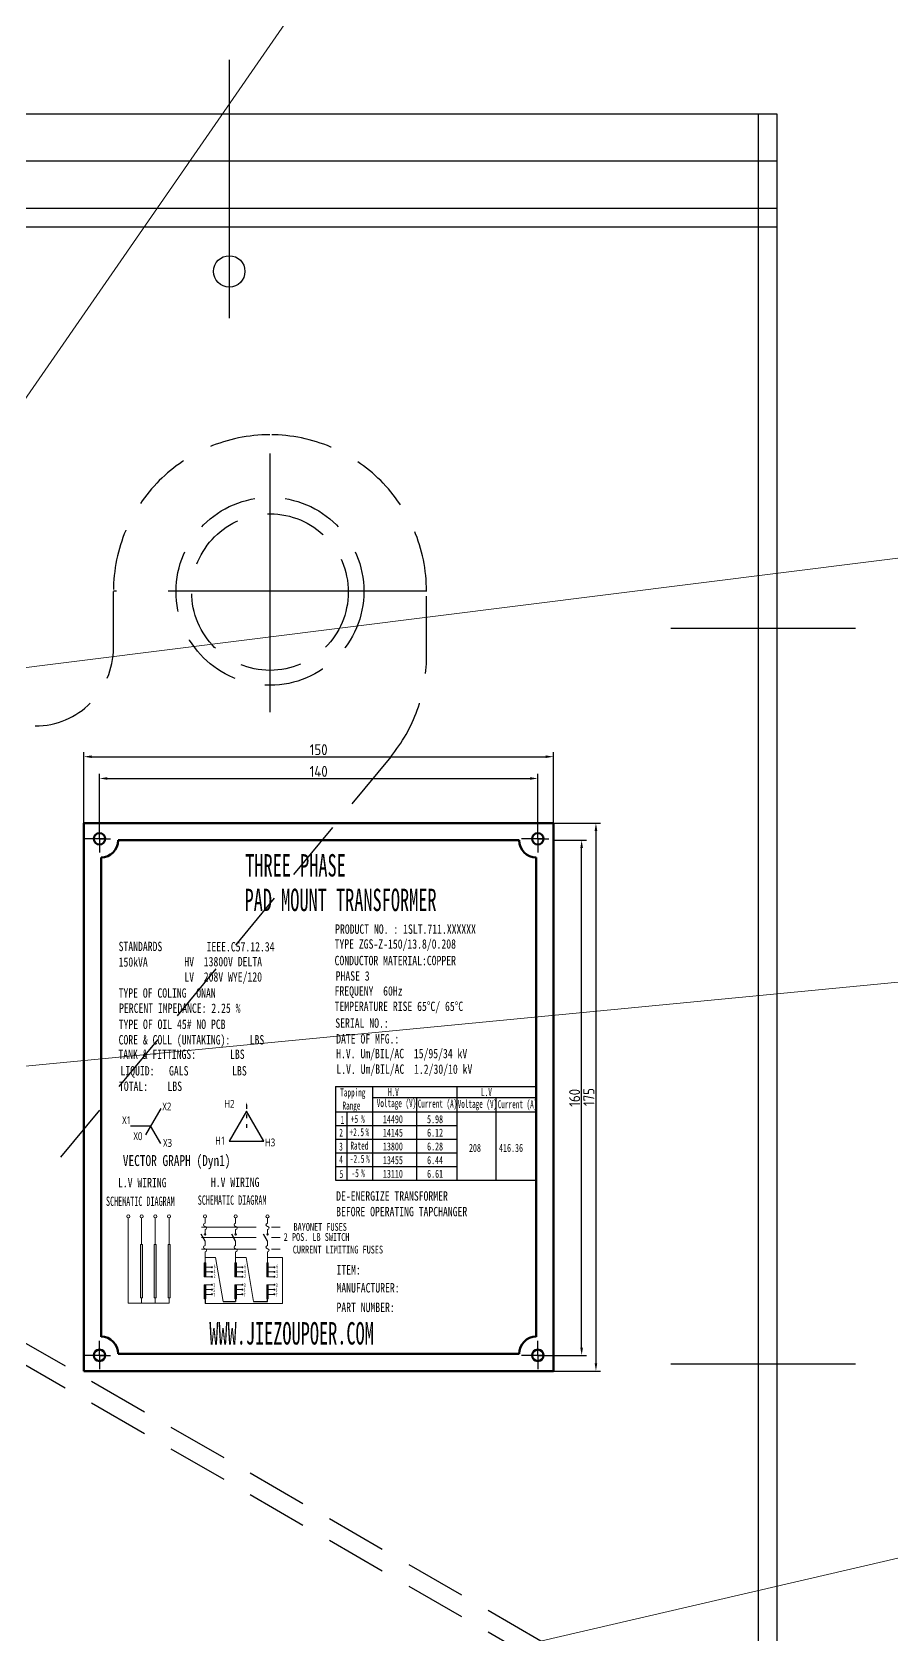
# Model space of a CAD drawing. Header units: millimetres. Extents: x 70841 to 133731, y -170061 to -164340.
# Drawn here: x 82175 to 82450, y -166062 to -165551 of the extents above; entities that cross this region are included whole.
import ezdxf
from ezdxf.enums import TextEntityAlignment as Align

# ---------------------------------------------------------------- set-up
doc = ezdxf.new("R2010")
doc.units = ezdxf.units.MM
doc.header["$LTSCALE"] = 13
for name, pattern in [('2 虚线', [5.75, 4.5, -1.25]), ('ACAD_ISO03W100', [1.18, 0.47, -0.71]), ('ACAD_ISO04W100', [30, 24, -3, 0, -3]), ('CENTERX2', [101.6, 63.5, -12.7, 12.7, -12.7]), ('DASHED', [0.75, 0.5, -0.25]), ('HIDDEN', [9.525, 6.35, -3.175])]:
    doc.linetypes.add(name, pattern=pattern)
for name, color, linetype in [('1', 4, 'Continuous'), ('2', 3, 'Continuous'), ('4', 2, 'HIDDEN'), ('4虚线层', 6, 'DASHED'), ('HYJ1', 6, 'ACAD_ISO04W100'), ('HYJ3', 4, 'Continuous'), ('粗实线', 4, 'Continuous')]:
    doc.layers.add(name, color=color, linetype=linetype)
for name, color, linetype, lineweight in [('2-0.13', 3, 'Continuous', 13), ('标注、文本', 3, 'Continuous', 25), ('铁心', 3, 'Continuous', 0)]:
    doc.layers.add(name, color=color, linetype=linetype, lineweight=lineweight)
doc.styles.add('11', font='')
doc.styles.get("Standard").update_dxf_attribs({"font": 'gbenor.shx', "bigfont": 'gbcbig.shx'})
doc.styles.add('宋体', font='', dxfattribs={"width": 0.6})
doc.styles.get('11').set_extended_font_data('FangSong_GB2312')
doc.styles.get('宋体').set_extended_font_data('Microsoft YaHei')
doc.dimstyles.new('1$0', dxfattribs={"dimtxt": 3.5, "dimasz": 2.5, "dimexe": 1.5, "dimexo": 0, "dimgap": 0.5, "dimtad": 1, "dimtoh": 1, "dimdec": 1, "dimtxsty": 'Standard', "dimcen": 2.5, "dimclrd": 3, "dimclre": 3, "dimclrt": 3, "dimadec": 1, "dimazin": 0, "dimtfac": 1, "dimtdec": 1, "dimtmove": 0, "dimatfit": 2, "dimfxl": 1.5, "dimarcsym": 0})

# ---------------------------------------------------------------- blocks, each defined once
blk = doc.blocks.new('*D1673')
at = {"layer": '2', "color": 3, "lineweight": -2, "transparency": 16777216}
for p, q in [((83239.57, -167773.97), (83250.21, -167773.97)), ((83248.71, -167935.98), (83248.71, -167776.47)), ((83237.87, -167938.48), (83250.21, -167938.48))]:
    blk.add_line(p, q, dxfattribs=at)
at = {"layer": '2', "color": 3, "transparency": 16777216}
for points in [[(83248.29, -167776.47), (83249.13, -167776.47), (83248.71, -167773.97)], [(83248.29, -167935.98), (83249.13, -167935.98), (83248.71, -167938.48)]]:
    blk.add_solid(points, dxfattribs=at)
at = {"layer": 'Defpoints', "color": 0, "transparency": 16777216}
for p in [(83239.57, -167773.97), (83248.71, -167773.97), (83237.87, -167938.48)]:
    blk.add_point(p, dxfattribs=at)
at = {"layer": '2', "color": 3, "transparency": 16777216, "insert": (83246.46, -167856.22), "char_height": 3.5, "attachment_point": 5, "rotation": 90}
blk.add_mtext('160', dxfattribs=at)
blk = doc.blocks.new('*D1674')
at = {"layer": '2', "color": 3, "lineweight": -2, "transparency": 16777216}
for p, q in [((83239.7, -167768.48), (83254.77, -167768.48)), ((83253.27, -167770.98), (83253.27, -167940.98)), ((83239.7, -167943.48), (83254.77, -167943.48))]:
    blk.add_line(p, q, dxfattribs=at)
at = {"layer": '2', "color": 3, "transparency": 16777216}
for points in [[(83252.86, -167770.98), (83253.69, -167770.98), (83253.27, -167768.48)], [(83252.86, -167940.98), (83253.69, -167940.98), (83253.27, -167943.48)]]:
    blk.add_solid(points, dxfattribs=at)
at = {"layer": 'Defpoints', "color": 0, "transparency": 16777216}
for p in [(83239.7, -167768.48), (83239.7, -167943.48), (83253.27, -167943.48)]:
    blk.add_point(p, dxfattribs=at)
at = {"layer": '2', "color": 3, "transparency": 16777216, "insert": (83251.02, -167855.98), "char_height": 3.5, "attachment_point": 5, "rotation": 90}
blk.add_mtext('175', dxfattribs=at)
blk = doc.blocks.new('*D1675')
at = {"layer": '2', "color": 3, "lineweight": -2, "transparency": 16777216}
for p, q in [((83094.7, -167768.84), (83094.7, -167752.73)), ((83097.2, -167754.23), (83232.2, -167754.23)), ((83234.7, -167768.84), (83234.7, -167752.73))]:
    blk.add_line(p, q, dxfattribs=at)
at = {"layer": '2', "color": 3, "transparency": 16777216}
for points in [[(83097.2, -167753.82), (83097.2, -167754.65), (83094.7, -167754.23)], [(83232.2, -167753.82), (83232.2, -167754.65), (83234.7, -167754.23)]]:
    blk.add_solid(points, dxfattribs=at)
at = {"layer": 'Defpoints', "color": 0, "transparency": 16777216}
for p in [(83234.7, -167754.23), (83094.7, -167768.84), (83234.7, -167768.84)]:
    blk.add_point(p, dxfattribs=at)
at = {"layer": '2', "color": 3, "transparency": 16777216, "insert": (83164.7, -167751.98), "char_height": 3.5, "attachment_point": 5}
blk.add_mtext('140', dxfattribs=at)
blk = doc.blocks.new('*D1676')
at = {"layer": '2', "color": 3, "lineweight": -2, "transparency": 16777216}
for p, q in [((83089.7, -167768.48), (83089.7, -167745.78)), ((83239.7, -167768.48), (83239.7, -167745.78)), ((83092.2, -167747.28), (83237.2, -167747.28))]:
    blk.add_line(p, q, dxfattribs=at)
at = {"layer": '2', "color": 3, "transparency": 16777216}
for points in [[(83092.2, -167746.86), (83092.2, -167747.69), (83089.7, -167747.28)], [(83237.2, -167746.86), (83237.2, -167747.69), (83239.7, -167747.28)]]:
    blk.add_solid(points, dxfattribs=at)
at = {"layer": 'Defpoints', "color": 0, "transparency": 16777216}
for p in [(83239.7, -167747.28), (83089.7, -167768.48), (83239.7, -167768.48)]:
    blk.add_point(p, dxfattribs=at)
at = {"layer": '2', "color": 3, "transparency": 16777216, "insert": (83164.7, -167745.03), "char_height": 3.5, "attachment_point": 5}
blk.add_mtext('150', dxfattribs=at)
blk = doc.blocks.new('33252650')
at = {"layer": '铁心'}
h = blk.add_hatch(color=256, dxfattribs=at)
h.dxf.hatch_style = 1
h.paths.add_polyline_path([(83107.85, -167903.09), (83108.47, -167903.09), (83108.47, -167920.08), (83107.85, -167920.08)])
h = blk.add_hatch(color=256, dxfattribs=at)
h.dxf.hatch_style = 1
h.paths.add_polyline_path([(83112.21, -167903.09), (83112.84, -167903.09), (83112.84, -167920.08), (83112.21, -167920.08)])
h = blk.add_hatch(color=256, dxfattribs=at)
h.dxf.hatch_style = 1
h.paths.add_polyline_path([(83116.6, -167903.09), (83117.23, -167903.09), (83117.23, -167920.08), (83116.6, -167920.08)])
h = blk.add_hatch(color=256, dxfattribs=at)
h.dxf.hatch_style = 1
h.paths.add_polyline_path([(83128.65, -167908.95), (83128.18, -167908.95), (83128.65, -167913.42)])
h.paths.add_polyline_path([(83128.18, -167908.95), (83128.65, -167913.42), (83128.18, -167913.42)])
h = blk.add_hatch(color=256, dxfattribs=at)
h.dxf.hatch_style = 1
h.paths.add_polyline_path([(83128.54, -167908.95), (83128.3, -167908.95), (83128.54, -167913.42)])
h.paths.add_polyline_path([(83128.3, -167908.95), (83128.54, -167913.42), (83128.3, -167913.42)])
h = blk.add_hatch(color=256, dxfattribs=at)
h.dxf.hatch_style = 1
h.paths.add_polyline_path([(83138.41, -167908.95), (83137.94, -167908.95), (83138.41, -167913.42)])
h.paths.add_polyline_path([(83137.94, -167908.95), (83138.41, -167913.42), (83137.94, -167913.42)])
h = blk.add_hatch(color=256, dxfattribs=at)
h.dxf.hatch_style = 1
h.paths.add_polyline_path([(83138.29, -167908.95), (83138.06, -167908.95), (83138.29, -167913.42)])
h.paths.add_polyline_path([(83138.06, -167908.95), (83138.29, -167913.42), (83138.06, -167913.42)])
h = blk.add_hatch(color=256, dxfattribs=at)
h.dxf.hatch_style = 1
h.paths.add_polyline_path([(83148.61, -167908.95), (83148.14, -167908.95), (83148.61, -167913.42)])
h.paths.add_polyline_path([(83148.14, -167908.95), (83148.61, -167913.42), (83148.14, -167913.42)])
h = blk.add_hatch(color=256, dxfattribs=at)
h.dxf.hatch_style = 1
h.paths.add_polyline_path([(83148.49, -167908.95), (83148.26, -167908.95), (83148.49, -167913.42)])
h.paths.add_polyline_path([(83148.26, -167908.95), (83148.49, -167913.42), (83148.26, -167913.42)])
h = blk.add_hatch(color=256, dxfattribs=at)
h.dxf.hatch_style = 1
h.paths.add_polyline_path([(83128.65, -167915.91), (83128.18, -167915.91), (83128.65, -167920.37)])
h.paths.add_polyline_path([(83128.18, -167915.91), (83128.65, -167920.37), (83128.18, -167920.37)])
h = blk.add_hatch(color=256, dxfattribs=at)
h.dxf.hatch_style = 1
h.paths.add_polyline_path([(83128.54, -167915.91), (83128.3, -167915.91), (83128.54, -167920.37)])
h.paths.add_polyline_path([(83128.3, -167915.91), (83128.54, -167920.37), (83128.3, -167920.37)])
h = blk.add_hatch(color=256, dxfattribs=at)
h.dxf.hatch_style = 1
h.paths.add_polyline_path([(83138.41, -167915.91), (83137.94, -167915.91), (83138.41, -167920.37)])
h.paths.add_polyline_path([(83137.94, -167915.91), (83138.41, -167920.37), (83137.94, -167920.37)])
h = blk.add_hatch(color=256, dxfattribs=at)
h.dxf.hatch_style = 1
h.paths.add_polyline_path([(83138.29, -167915.91), (83138.06, -167915.91), (83138.29, -167920.37)])
h.paths.add_polyline_path([(83138.06, -167915.91), (83138.29, -167920.37), (83138.06, -167920.37)])
h = blk.add_hatch(color=256, dxfattribs=at)
h.dxf.hatch_style = 1
h.paths.add_polyline_path([(83148.61, -167915.91), (83148.14, -167915.91), (83148.61, -167920.37)])
h.paths.add_polyline_path([(83148.14, -167915.91), (83148.61, -167920.37), (83148.14, -167920.37)])
h = blk.add_hatch(color=256, dxfattribs=at)
h.dxf.hatch_style = 1
h.paths.add_polyline_path([(83148.49, -167915.91), (83148.26, -167915.91), (83148.49, -167920.37)])
h.paths.add_polyline_path([(83148.26, -167915.91), (83148.49, -167920.37), (83148.26, -167920.37)])
at = {"layer": '2'}
for points in [[(83141.65, -167857.7, 0, 0.385, 0), (83141.65, -167858.47, 0.385, 0.385, 0)], [(83114.25, -167859.65, 0, 0.385, 0), (83113.86, -167860.32, 0.385, 0.385, 0)], [(83141.65, -167860.44, 0, 0.385, 0), (83142.03, -167861.1, 0.385, 0.385, 0)], [(83104.62, -167865.22, 0, 0.385, 0), (83105.39, -167865.22, 0.385, 0.385, 0)], [(83114.25, -167870.78, 0, 0.385, 0), (83113.86, -167870.11, 0.385, 0.385, 0)], [(83136.09, -167870.07, 0, 0.385, 0), (83136.47, -167869.4, 0.385, 0.385, 0)]]:
    blk.add_lwpolyline(points, format="xyseb", dxfattribs=at)
for points in [[(83114.25, -167859.65), (83109.43, -167868)], [(83104.62, -167865.22), (83111.04, -167865.22)], [(83114.25, -167870.78), (83111.04, -167865.22)]]:
    blk.add_lwpolyline(points, dxfattribs=at)
blk.add_lwpolyline([(83141.65, -167860.44), (83136.09, -167870.07), (83147.21, -167870.07)], close=True, dxfattribs=at)
at = {"layer": '2', "linetype": 'ACAD_ISO03W100', "ltscale": 0.2}
blk.add_lwpolyline([(83141.65, -167858.47), (83141.65, -167866.86)], dxfattribs=at)
at = {"layer": '2', "linetype": 'Continuous'}
blk.add_lwpolyline([(83147.21, -167870.07), (83146.44, -167870.07)], dxfattribs=at)
at = {"layer": '2-0.13'}
for p, q in [((83210.51, -167856.17), (83223.13, -167856.17)), ((83103.9, -167894.6), (83103.9, -167921.78)), ((83103.9, -167921.78), (83116.91, -167921.78))]:
    blk.add_line(p, q, dxfattribs=at)
for centre, radius in [((83103.9, -167894.1), 0.499), ((83108.16, -167894.1), 0.499), ((83112.52, -167894.1), 0.499), ((83116.91, -167894.1), 0.499), ((83128.42, -167894.1), 0.499), ((83138.18, -167894.1), 0.499), ((83148.38, -167894.1), 0.499), ((83128.42, -167899.83), 0.249), ((83138.18, -167899.83), 0.249), ((83148.38, -167899.83), 0.249)]:
    blk.add_circle(centre, radius, dxfattribs=at)
for centre, start, end in [((83128.42, -167896.78), 90, 270), ((83128.42, -167897.78), 270, 90), ((83138.18, -167896.78), 90, 270), ((83138.18, -167897.78), 270, 90), ((83148.38, -167896.78), 90, 270), ((83148.38, -167897.78), 270, 90), ((83128.42, -167903.92), 90, 270), ((83128.42, -167904.92), 270, 90), ((83138.18, -167903.92), 90, 270), ((83138.18, -167904.92), 270, 90), ((83148.38, -167903.92), 90, 270), ((83148.38, -167904.92), 270, 90)]:
    blk.add_arc(centre, 0.499, start, end, dxfattribs=at)
at = {"layer": 'HYJ1', "color": 1, "linetype": 'CENTERX2'}
for p, q in [((83094.7, -167773.48), (83094.7, -167768.84)), ((83234.7, -167773.48), (83234.7, -167768.84)), ((83094.7, -167773.48), (83089.46, -167773.48)), ((83096.53, -167773.48), (83094.7, -167773.48)), ((83094.7, -167773.48), (83098.19, -167773.48)), ((83094.7, -167773.48), (83094.7, -167777.88)), ((83094.7, -167773.48), (83094.7, -167775.31)), ((83234.7, -167773.48), (83229.46, -167773.48)), ((83236.53, -167773.48), (83234.7, -167773.48)), ((83234.7, -167773.48), (83238.19, -167773.48)), ((83234.7, -167773.48), (83234.7, -167777.88)), ((83234.7, -167773.48), (83234.7, -167775.31)), ((83094.7, -167938.48), (83094.7, -167933.84)), ((83234.7, -167938.48), (83234.7, -167933.84)), ((83094.7, -167938.48), (83089.46, -167938.48)), ((83096.53, -167938.48), (83094.7, -167938.48)), ((83094.7, -167938.48), (83098.19, -167938.48)), ((83094.7, -167938.48), (83094.7, -167942.88)), ((83094.7, -167938.48), (83094.7, -167940.31)), ((83234.7, -167938.48), (83229.46, -167938.48)), ((83236.53, -167938.48), (83234.7, -167938.48)), ((83234.7, -167938.48), (83238.19, -167938.48)), ((83234.7, -167938.48), (83234.7, -167942.88)), ((83234.7, -167938.48), (83234.7, -167940.31))]:
    blk.add_line(p, q, dxfattribs=at)
at = {"layer": 'HYJ3', "linetype": 'ByBlock', "lineweight": 50}
for p, q in [((83239.7, -167768.48), (83089.7, -167768.48)), ((83089.7, -167768.48), (83089.7, -167943.48)), ((83239.7, -167943.48), (83239.7, -167768.48)), ((83228.72, -167773.97), (83100.68, -167773.97)), ((83095.19, -167779.46), (83095.19, -167932.51)), ((83234.21, -167932.51), (83234.21, -167779.46)), ((83100.68, -167937.99), (83228.72, -167937.99)), ((83239.7, -167943.48), (83089.7, -167943.48))]:
    blk.add_line(p, q, dxfattribs=at)
for centre in [(83094.7, -167773.48), (83234.7, -167773.48), (83094.7, -167938.48), (83234.7, -167938.48)]:
    blk.add_circle(centre, 1.83, dxfattribs=at)
for centre, start, end in [((83095.19, -167773.97), 270, 0), ((83234.21, -167773.97), 180, 270), ((83095.19, -167937.99), 0, 90), ((83234.21, -167937.99), 90, 180)]:
    blk.add_arc(centre, 5.49, start, end, dxfattribs=at)
at = {"layer": '标注、文本', "color": 0}
for p, q in [((83170.12, -167852.66), (83170.12, -167882.55)), ((83170.12, -167852.66), (83170.12, -167882.55)), ((83170.12, -167852.66), (83234.21, -167852.66)), ((83181.91, -167852.66), (83181.91, -167882.55)), ((83208.79, -167852.66), (83208.79, -167882.55)), ((83234.21, -167852.66), (83234.21, -167886.93)), ((83181.91, -167856.17), (83205.52, -167856.17)), ((83195.96, -167856.17), (83195.96, -167882.55)), ((83199.91, -167856.17), (83234.21, -167856.17)), ((83221.28, -167856.17), (83221.28, -167882.55)), ((83170.12, -167860.65), (83234.21, -167860.65)), ((83173.75, -167860.65), (83173.75, -167882.55)), ((83170.12, -167865.03), (83208.79, -167865.03)), ((83170.12, -167869.41), (83208.79, -167869.41)), ((83170.12, -167873.79), (83208.79, -167873.79)), ((83170.12, -167878.17), (83208.79, -167878.17)), ((83170.12, -167882.55), (83234.21, -167882.55))]:
    blk.add_line(p, q, dxfattribs=at)
at = {"layer": '标注、文本', "color": 2, "linetype": '2 虚线', "lineweight": 9, "ltscale": 0.3}
for p, q in [((83127.23, -167897.54), (83152.36, -167897.54)), ((83127.23, -167900.83), (83152.36, -167900.83)), ((83127.23, -167904.58), (83152.36, -167904.58))]:
    blk.add_line(p, q, dxfattribs=at)
at = {"layer": '标注、文本'}
for p, q in [((83128.42, -167902), (83127.16, -167899.72)), ((83138.18, -167902), (83136.92, -167899.72)), ((83148.38, -167902), (83147.12, -167899.72)), ((83128.42, -167920.37), (83128.42, -167921.91)), ((83134.18, -167921.24), (83138.18, -167921.24)), ((83138.18, -167920.39), (83138.18, -167921.24)), ((83143.94, -167921.24), (83148.38, -167921.24)), ((83148.38, -167921.24), (83148.38, -167920.37))]:
    blk.add_line(p, q, dxfattribs=at)
at = {"layer": '铁心'}
for p, q in [((83108.16, -167894.6), (83108.16, -167903.09)), ((83112.52, -167894.6), (83112.52, -167903.09)), ((83116.91, -167894.6), (83116.91, -167903.09)), ((83131.75, -167907.25), (83128.42, -167907.25)), ((83134.18, -167921.24), (83131.75, -167907.25)), ((83141.51, -167907.25), (83138.16, -167907.25)), ((83143.94, -167921.24), (83141.51, -167907.25)), ((83148.38, -167907.25), (83153.18, -167907.25)), ((83153.18, -167907.25), (83153.18, -167921.91)), ((83108.16, -167921.78), (83108.16, -167920.08)), ((83112.52, -167921.78), (83112.52, -167920.08)), ((83116.91, -167921.78), (83116.91, -167920.08)), ((83138.18, -167921.24), (83134.18, -167921.24)), ((83148.38, -167921.24), (83143.94, -167921.24))]:
    blk.add_line(p, q, dxfattribs=at)
for points in [[(83128.42, -167896.29), (83128.42, -167894.6)], [(83128.42, -167899.58), (83128.42, -167898.28)], [(83138.18, -167896.29), (83138.18, -167894.6)], [(83138.18, -167899.58), (83138.18, -167898.28)], [(83148.38, -167896.29), (83148.38, -167894.6)], [(83148.38, -167899.58), (83148.38, -167898.28)], [(83128.42, -167903.42), (83128.42, -167902)], [(83138.18, -167903.42), (83138.18, -167902)], [(83148.38, -167903.42), (83148.38, -167902)], [(83128.65, -167908.95), (83128.18, -167908.95), (83128.65, -167913.42), (83128.65, -167908.95)], [(83128.54, -167908.95), (83128.3, -167908.95), (83128.54, -167913.42), (83128.54, -167908.95)], [(83128.42, -167908.95), (83128.42, -167905.42)], [(83128.42, -167908.95), (83128.42, -167913.42)], [(83138.41, -167908.95), (83137.94, -167908.95), (83138.41, -167913.42), (83138.41, -167908.95)], [(83138.29, -167908.95), (83138.06, -167908.95), (83138.29, -167913.42), (83138.29, -167908.95)], [(83138.18, -167908.95), (83138.18, -167905.42)], [(83138.18, -167908.95), (83138.18, -167913.42)], [(83148.61, -167908.95), (83148.14, -167908.95), (83148.61, -167913.42), (83148.61, -167908.95)], [(83148.49, -167908.95), (83148.26, -167908.95), (83148.49, -167913.42), (83148.49, -167908.95)], [(83148.38, -167908.95), (83148.38, -167905.42)], [(83148.38, -167908.95), (83148.38, -167913.42)], [(83128.42, -167910.31), (83130.46, -167910.31)], [(83128.42, -167911.85), (83130.46, -167911.85)], [(83128.42, -167913.42), (83130.46, -167913.42)], [(83138.18, -167910.31), (83140.22, -167910.31)], [(83138.18, -167911.85), (83140.22, -167911.85)], [(83138.18, -167913.42), (83140.22, -167913.42)], [(83148.38, -167910.31), (83150.44, -167910.31)], [(83148.38, -167911.85), (83150.44, -167911.85)], [(83148.38, -167913.42), (83150.44, -167913.42)], [(83128.65, -167915.91), (83128.18, -167915.91), (83128.65, -167920.37), (83128.65, -167915.91)], [(83128.54, -167915.91), (83128.3, -167915.91), (83128.54, -167920.37), (83128.54, -167915.91)], [(83128.42, -167920.37), (83128.42, -167915.91)], [(83128.42, -167915.91), (83130.46, -167915.91)], [(83128.42, -167917.47), (83130.46, -167917.47)], [(83128.42, -167919.02), (83130.46, -167919.02)], [(83138.41, -167915.91), (83137.94, -167915.91), (83138.41, -167920.37), (83138.41, -167915.91)], [(83138.29, -167915.91), (83138.06, -167915.91), (83138.29, -167920.37), (83138.29, -167915.91)], [(83138.18, -167920.37), (83138.18, -167915.91)], [(83138.18, -167915.91), (83140.22, -167915.91)], [(83138.18, -167917.47), (83140.22, -167917.47)], [(83138.18, -167919.02), (83140.22, -167919.02)], [(83148.61, -167915.91), (83148.14, -167915.91), (83148.61, -167920.37), (83148.61, -167915.91)], [(83148.49, -167915.91), (83148.26, -167915.91), (83148.49, -167920.37), (83148.49, -167915.91)], [(83148.38, -167920.37), (83148.38, -167915.91)], [(83148.38, -167915.91), (83150.44, -167915.91)], [(83148.38, -167917.47), (83150.44, -167917.47)], [(83148.38, -167919.02), (83150.44, -167919.02)], [(83153.18, -167921.91), (83153.18, -167921.91), (83128.42, -167921.91)]]:
    blk.add_lwpolyline(points, dxfattribs=at)
for points in [[(83108.47, -167920.08), (83107.85, -167920.08), (83107.85, -167903.09), (83108.47, -167903.09)], [(83112.84, -167920.08), (83112.21, -167920.08), (83112.21, -167903.09), (83112.84, -167903.09)], [(83117.23, -167920.08), (83116.6, -167920.08), (83116.6, -167903.09), (83117.23, -167903.09)], [(83128.18, -167908.95), (83128.65, -167913.42), (83128.18, -167913.42), (83128.18, -167908.95)], [(83128.3, -167908.95), (83128.54, -167913.42), (83128.3, -167913.42), (83128.3, -167908.95)], [(83137.94, -167908.95), (83138.41, -167913.42), (83137.94, -167913.42), (83137.94, -167908.95)], [(83138.06, -167908.95), (83138.29, -167913.42), (83138.06, -167913.42), (83138.06, -167908.95)], [(83148.14, -167908.95), (83148.61, -167913.42), (83148.14, -167913.42), (83148.14, -167908.95)], [(83148.26, -167908.95), (83148.49, -167913.42), (83148.26, -167913.42), (83148.26, -167908.95)], [(83128.18, -167915.91), (83128.65, -167920.37), (83128.18, -167920.37), (83128.18, -167915.91)], [(83128.3, -167915.91), (83128.54, -167920.37), (83128.3, -167920.37), (83128.3, -167915.91)], [(83137.94, -167915.91), (83138.41, -167920.37), (83137.94, -167920.37), (83137.94, -167915.91)], [(83138.06, -167915.91), (83138.29, -167920.37), (83138.06, -167920.37), (83138.06, -167915.91)], [(83148.14, -167915.91), (83148.61, -167920.37), (83148.14, -167920.37), (83148.14, -167915.91)], [(83148.26, -167915.91), (83148.49, -167920.37), (83148.26, -167920.37), (83148.26, -167915.91)]]:
    blk.add_lwpolyline(points, close=True, dxfattribs=at)
for centre in [(83130.61, -167910.32), (83130.61, -167911.81), (83130.61, -167913.38), (83140.35, -167910.32), (83140.35, -167911.81), (83140.35, -167913.38), (83150.57, -167910.32), (83150.57, -167911.81), (83150.57, -167913.38), (83130.61, -167915.92), (83130.61, -167917.49), (83130.61, -167918.98), (83140.35, -167915.92), (83140.35, -167917.49), (83140.35, -167918.98), (83150.57, -167915.92), (83150.57, -167917.49), (83150.57, -167918.98)]:
    blk.add_circle(centre, 0.154, dxfattribs=at)
at = {"layer": '2', "style": '宋体', "width": 0.76}
for s, p in [('X2', (83114.77, -167860.27)), ('H2', (83134.59, -167859.4)), ('X1', (83101.93, -167864.63)), ('X0', (83105.53, -167869.72)), ('H1', (83131.65, -167871.16)), ('X3', (83115.01, -167871.87)), ('H3', (83147.57, -167871.72))]:
    blk.add_text(s, height=2.5, dxfattribs=at).set_placement(p)
at = {"layer": '2-0.13', "style": '11'}
for s, height, width, p in [('PRODUCT NO. : 1SLT.711.XXXXXX', 3, 0.76, (83169.96, -167803.84)), ('STANDARDS', 3, 0.76, (83100.8, -167809.38)), ('IEEE.C57.12.34', 3, 0.76, (83128.9, -167809.47)), ('TYPE ZGS-Z-150/13.8/0.208', 3, 0.76, (83169.79, -167808.59)), ('150kVA', 3, 0.76, (83100.81, -167814.34)), ('HV  13800V DELTA', 3, 0.76, (83121.8, -167814.23)), ('CONDUCTOR MATERIAL:COPPER', 3, 0.76, (83169.79, -167813.88)), ('LV  208V WYE/120', 3, 0.76, (83121.8, -167819.11)), ('PHASE 3', 3, 0.76, (83170.14, -167818.81)), ('TYPE OF COLING  ONAN', 3, 0.76, (83100.8, -167824.25)), ('FREQUENY  60Hz', 3, 0.76, (83169.79, -167823.59)), ('PERCENT IMPEDANCE: 2.25 %%%', 3, 0.76, (83100.96, -167829.09)), ('TEMPERATURE RISE 65°C/ 65°C', 3, 0.76, (83169.79, -167828.5)), ('TYPE OF OIL 45# NO PCB', 3, 0.76, (83100.84, -167834.23)), ('SERIAL NO.:', 3, 0.76, (83170.03, -167833.85)), ('CORE & COLL (UNTAKING):    LBS', 3, 0.76, (83100.8, -167839.19)), ('DATE OF MFG.:', 3, 0.76, (83170.3, -167838.89)), ('TANK & FITTINGS:       LBS', 3, 0.76, (83100.73, -167843.81)), ('H.V. Um/BIL/AC  15/95/34 kV', 3, 0.76, (83170.29, -167843.58)), ('LIQUID:   GALS         LBS', 3, 0.76, (83101.4, -167849.09)), ('L.V. Um/BIL/AC  1.2/30/10 kV', 3, 0.76, (83170.36, -167848.56)), ('TOTAL:    LBS', 3, 0.76, (83100.92, -167854.03)), ('Tapping ', 2.556, 0.55, (83171.6, -167855.79)), ('H.V', 2.556, 0.55, (83186.86, -167855.68)), ('L.V', 2.556, 0.55, (83216.59, -167855.68)), ('Range', 2.556, 0.55, (83172.31, -167859.97)), ('Voltage (V)', 2.5558, 0.55, (83183.26, -167859.2)), ('Current (A)', 2.5558, 0.55, (83196.36, -167859.35)), ('Voltage (V)', 2.5558, 0.55, (83209.11, -167859.43)), ('Current (A)', 2.5558, 0.55, (83221.93, -167859.55)), ('1      ', 2.556, 0.55, (83171.71, -167864.54)), ('+5', 2.556, 0.55, (83175.01, -167864.25)), ('%', 2.56, 0.55, (83178.28, -167864.25)), ('14490', 2.556, 0.7, (83185.23, -167864.33)), ('5.98', 2.556, 0.7, (83199.33, -167864.33)), ('2   ', 2.556, 0.55, (83171.29, -167868.62)), ('+2.5', 2.556, 0.55, (83174.6, -167868.46)), ('%', 2.56, 0.55, (83179.69, -167868.46)), ('14145', 2.556, 0.7, (83185.23, -167868.63)), ('6.12', 2.556, 0.7, (83199.33, -167868.63)), ('3', 2.56, 0.55, (83171.27, -167873.07)), ('Rated', 2.556, 0.55, (83174.84, -167872.78)), ('13800', 2.556, 0.7, (83185.23, -167873.03)), ('6.28', 2.556, 0.7, (83199.33, -167873.03)), ('208', 2.556, 0.7, (83212.71, -167873.5)), ('416.36', 2.556, 0.7, (83222.31, -167873.5)), ('VECTOR GRAPH (Dyn1)', 3.5, 0.76, (83102.15, -167878.01)), ('4', 2.56, 0.55, (83171.29, -167877.19)), ('-2.5', 2.556, 0.55, (83174.71, -167876.98)), ('%', 2.56, 0.55, (83179.85, -167876.98)), ('13455', 2.556, 0.7, (83185.23, -167877.41)), ('6.44', 2.556, 0.7, (83199.33, -167877.41)), ('L.V WIRING ', 3, 0.76, (83100.61, -167884.81)), ('H.V WIRING ', 3, 0.76, (83130.28, -167884.68)), ('5', 2.56, 0.55, (83171.38, -167881.83)), ('-5', 2.556, 0.55, (83175.22, -167881.56)), ('%', 2.56, 0.55, (83178.28, -167881.56)), ('13110', 2.556, 0.7, (83185.23, -167881.76)), ('6.61', 2.556, 0.7, (83199.33, -167881.76)), ('SCHEMATIC DIAGRAM ', 3, 0.55, (83096.78, -167890.75)), ('SCHEMATIC DIAGRAM ', 3, 0.55, (83126.09, -167890.39)), ('DE-ENERGIZE TRANSFORMER', 3, 0.76, (83170.29, -167889.08)), ('BEFORE OPERATING TAPCHANGER', 3, 0.76, (83170.29, -167894.06)), ('2 POS. LB SWITCH', 2.5, 0.67, (83153.55, -167901.92)), ('ITEM:', 3, 0.76, (83170.4, -167912.66)), ('MANUFACTURER:', 3, 0.76, (83170.4, -167918.4)), ('PART NUMBER:', 3, 0.76, (83170.4, -167924.65))]:
    blk.add_text(s, height=height, dxfattribs=dict(at, width=width)).set_placement(p)
at = {"layer": '2-0.13', "style": '11', "width": 0.67}
for s, p in [('BAYONET FUSES', (83173.71, -167898.7)), ('CURRENT LIMITING FUSES', (83185.27, -167905.94))]:
    blk.add_text(s, height=2.5, dxfattribs=at).set_placement(p, align=Align.RIGHT)
at = {"layer": '4', "color": 4, "style": '11', "width": 0.6}
for s, p in [('THREE PHASE ', (83141.25, -167785.55)), (' PAD MOUNT TRANSFORMER', (83138.11, -167796.59)), ('WWW.JIEZOUPOER.COM', (83129.76, -167935.02))]:
    blk.add_text(s, height=7.1563, dxfattribs=at).set_placement(p)
at = {"layer": '铁心', "style": '11', "width": 0.55}
for s, p in [('6', (83131.18, -167910.72)), ('6', (83140.92, -167910.72)), ('6', (83151.14, -167910.72)), ('4', (83131.14, -167912.3)), ('2', (83131.2, -167913.79)), ('4', (83140.87, -167912.3)), ('2', (83140.93, -167913.79)), ('4', (83151.09, -167912.3)), ('2', (83151.16, -167913.79)), ('5', (83131.02, -167918.28)), ('3', (83131.06, -167916.7)), ('7', (83131.04, -167919.76)), ('5', (83140.75, -167918.28)), ('7', (83140.77, -167919.76)), ('3', (83140.8, -167916.7)), ('5', (83150.97, -167918.28)), ('3', (83151.02, -167916.7)), ('7', (83151, -167919.76))]:
    blk.add_text(s, height=1.25, dxfattribs=at).set_placement(p)
at = {"layer": '2'}
for base, p1, p2, picture, middle in [((83239.7, -167747.28), (83089.7, -167768.48), (83239.7, -167768.48), '*D1676', (83164.7, -167745.03)), ((83234.7, -167754.23), (83094.7, -167768.84), (83234.7, -167768.84), '*D1675', (83164.7, -167751.98))]:
    dim = blk.add_linear_dim(base=base, p1=p1, p2=p2, dimstyle='1$0', dxfattribs=at)
    dim.commit()
    dim.dimension.update_dxf_attribs({"geometry": picture, "text_midpoint": middle})
for base, p1, p2, text, picture, middle in [((83253.27, -167943.48), (83239.7, -167768.48), (83239.7, -167943.48), '175', '*D1674', (83251.02, -167855.98)), ((83248.71, -167773.97), (83237.87, -167938.48), (83239.57, -167773.97), '160', '*D1673', (83246.46, -167856.22))]:
    dim = blk.add_linear_dim(base=base, p1=p1, p2=p2, angle=90, text=text, dimstyle='1$0', dxfattribs=at)
    dim.commit()
    dim.dimension.update_dxf_attribs({"geometry": picture, "text_midpoint": middle})

msp = doc.modelspace()

# ---------------------------------------------------------------- linework, layer by layer
at = {"layer": '1', "color": 1, "linetype": 'CENTERX2', "lineweight": -3, "ltscale": 0.1}
for p, q in [((82238.178, -165559.35), (82238.178, -165658.349)), ((82238.178, -165559.35), (82238.178, -165658.349)), ((82251.178, -165685.165), (82251.178, -165773.106)), ((82301.178, -165729.135), (82201.178, -165729.135)), ((82438.178, -165740.99), (82379.178, -165740.99)), ((82438.178, -165975.99), (82379.178, -165975.99))]:
    msp.add_line(p, q, dxfattribs=at)
at = {"layer": '4虚线层', "ltscale": 3}
for p, q in [((82201.178, -165747.127), (82201.178, -165729.144)), ((82301.178, -165750.141), (82301.178, -165729.144)), ((82151.209, -165772.127), (82176.178, -165772.127)), ((82289.756, -165781.948), (82181.678, -165913.03)), ((82118.178, -165937.543), (82389.227, -166094.033)), ((82118.178, -165944.471), (82383.227, -166097.497))]:
    msp.add_line(p, q, dxfattribs=at)
for centre, radius in [((82251.178, -165729.135), 30), ((82251.178, -165729.385), 25)]:
    msp.add_circle(centre, radius, dxfattribs=at)
for centre, radius, start, end in [((82251.178, -165729.144), 50, 90, 180), ((82251.178, -165729.144), 50, 0, 90), ((82176.178, -165747.127), 25, 270, 0), ((82251.178, -165750.141), 50, 320.49414, 0)]:
    msp.add_arc(centre, radius, start, end, dxfattribs=at)
at = {"layer": '粗实线', "lineweight": 30}
for p, q in [((82413.178, -165576.763), (81128.178, -165576.763)), ((82407.178, -167020.79), (82407.178, -165576.763)), ((82413.178, -167026.79), (82413.178, -165576.763)), ((82413.178, -165606.763), (82413.178, -165576.763)), ((82413.178, -165591.763), (81128.178, -165591.763)), ((81128.178, -165606.763), (82413.178, -165606.763)), ((81128.178, -165612.763), (82413.178, -165612.763))]:
    msp.add_line(p, q, dxfattribs=at)
msp.add_circle((82238.178, -165626.955), 5, dxfattribs=at)
at = {"layer": '铁心'}
for points in [[(82101.781, -165770.461), (82366.442, -165388.089), (82366.442, -165388.089)], [(81994.156, -165775.888), (82780.111, -165677.306), (82780.111, -165677.306)], [(82119.824, -165885.848), (82771.586, -165823.238), (82771.586, -165823.238)], [(81898.165, -166166.448), (82771.764, -165963.654), (82771.764, -165963.654)]]:
    msp.add_lwpolyline(points, dxfattribs=at)

# ---------------------------------------------------------------- block references
at = {"layer": '标注、文本'}
msp.add_blockref('33252650', (-897.978, 1965.326), dxfattribs=at)

doc.saveas('drawing.dxf')
